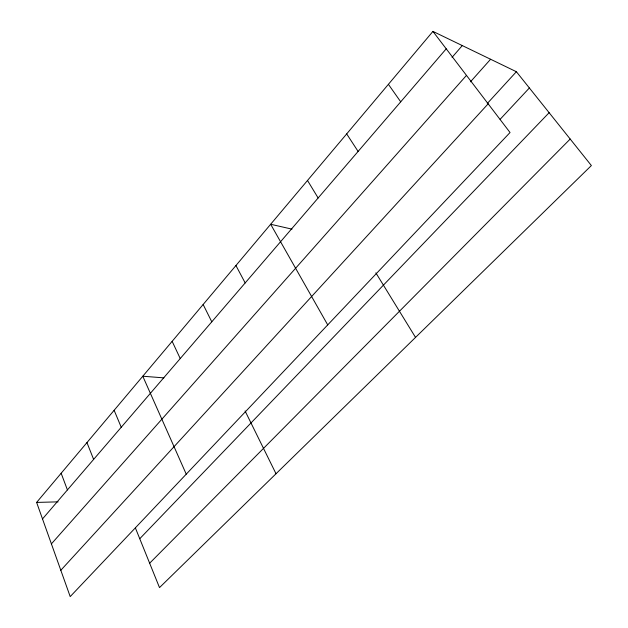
<?xml version="1.0" encoding="UTF-8"?>
<svg xmlns="http://www.w3.org/2000/svg" width="628" height="628" viewBox="0 0 628 628"><rect width="100%" height="100%" fill="white"/><g stroke="black" fill="none" stroke-linecap="round" stroke-linejoin="round"><path stroke-width="0.94" d="M432.935 31.4L510.038 132.524L70.203 596.6L36.62 502.416L432.935 31.4L516.381 71.718L591.38 165.556L159.504 587.604L135.428 528.015M42.508 518.932L446.225 48.827M452.066 57.36L462.286 45.577M51.402 543.872L466.478 75.391M470.45 81.844L490.594 59.26M487.257 103.526L516.381 71.718M60.814 570.271L488.16 103.824M500.116 119.328L529.373 87.975M139.754 538.722L549.131 112.687M149.652 563.214L570.193 139.047M36.62 502.416L58.09 501.858M163.932 377.868L142.792 376.227L186.241 474.164M292.004 229.149L270.66 224.267L327.714 324.896M388.41 84.325L400.719 101.822M346.68 133.913L358.109 151.434M375.866 272.858L415.532 337.401M307.508 180.472L318.137 197.977M235.932 265.534L245.179 282.938M203.15 304.502L211.785 321.811M245.077 410.963L276.014 473.748M172.151 341.342L180.236 358.549M114.131 410.288L121.235 427.252M86.954 442.591L93.627 459.406M61.152 473.253L67.416 489.926"/></g></svg>
